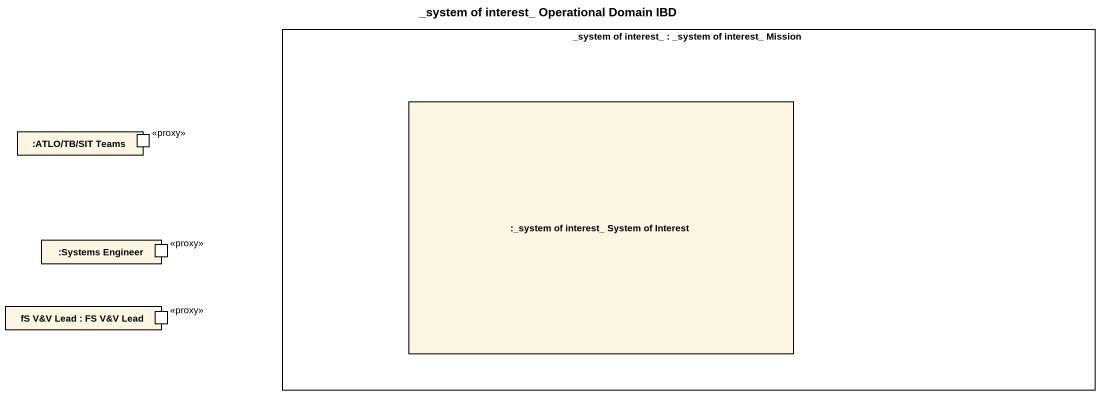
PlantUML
@startuml
title _system of interest_ Operational Domain IBD
rectangle "_system of interest_ : _system of interest_ Mission" as system_of_interest {
  rectangle ":_system of interest_ System of Interest" as system_of_interest_System
}
rectangle ":ATLO/TB/SIT Teams" as ATLO_TB_SIT_Teams {
  port "<<proxy>>" as proxy
}
rectangle ":Systems Engineer" as Systems_Engineer {
  port "<<proxy>>" as proxy_2
}
rectangle "fS V&V Lead : FS V&V Lead" as fS_V_V_Lead {
  port "<<proxy>>" as proxy_3
}
@enduml
